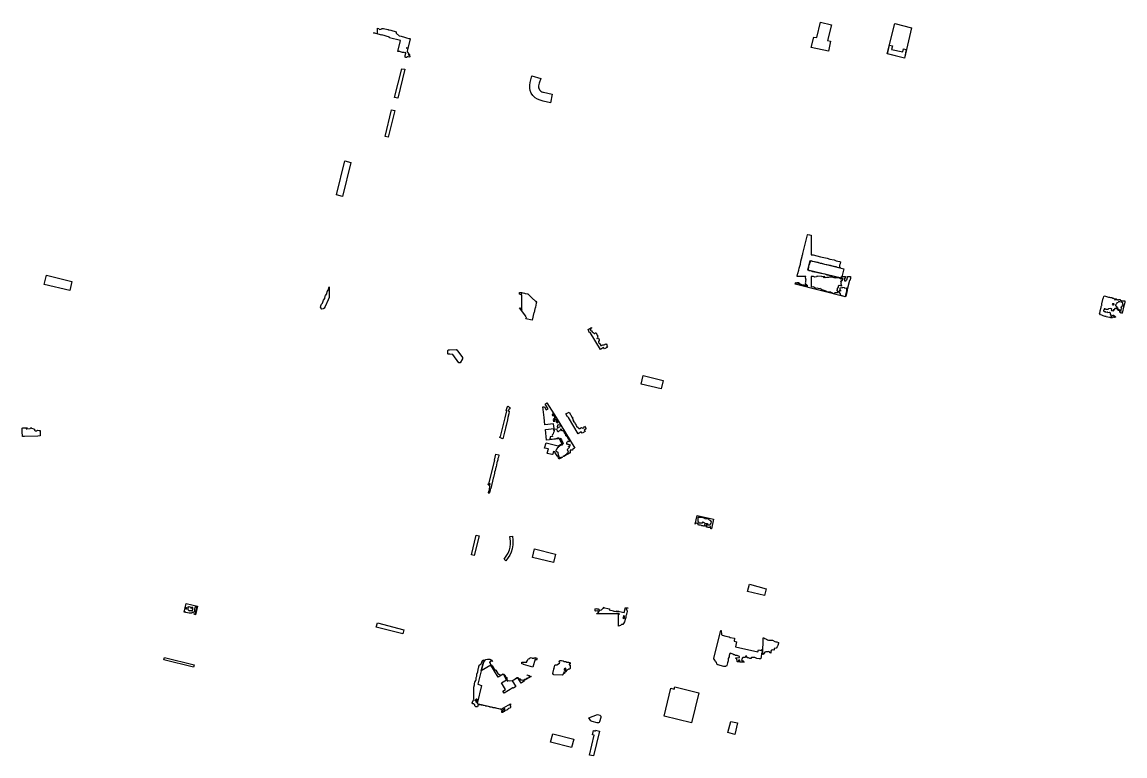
# Model space of a CAD drawing. Header units: metres. Extents: x 208941 to 211073, y 466828 to 469596.
# Drawn here: x 208960 to 210015, y 468164 to 468866 of the extents above; entities that cross this region are included whole.
import ezdxf

# ---------------------------------------------------------------- set-up
doc = ezdxf.new("R2010")
doc.units = ezdxf.units.M
doc.layers.add('DESCRIPTION_ERROR', color=5, linetype='Continuous')
doc.layers.add('EXCESS_ERROR', color=1, linetype='Continuous')

msp = doc.modelspace()

# ---------------------------------------------------------------- linework, layer by layer
at = {"layer": 'DESCRIPTION_ERROR'}
for points in [[(209330.5, 468850.1), (209330.6, 468850.1), (209331, 468850), (209328.3, 468839.3), (209328.2, 468838.1), (209328.5, 468837), (209329.4, 468835.7), (209330.3, 468834.9), (209330.3, 468834.7), (209329.3, 468835), (209329.2, 468834.5), (209329.9, 468834.2), (209330.6, 468833.6), (209330.6, 468832.7), (209329.7, 468832.2), (209329.2, 468832.6), (209328.2, 468832.7), (209327.5, 468832.1), (209326.8, 468832), (209326.2, 468832.3), (209326.2, 468833.4), (209326.3, 468833.8), (209327, 468836), (209326.9, 468836.9), (209325.8, 468836.6), (209325.4, 468836.9), (209323.6, 468836.9), (209322.8, 468837.2), (209321.6, 468837.4), (209321.2, 468837.8), (209320.1, 468837.8), (209319.7, 468837.6), (209319.3, 468837.7), (209321.9, 468848.2), (209311.1, 468850.7), (209311.3, 468851.6), (209303.9, 468853.7), (209303.8, 468853.4), (209296, 468855.5), (209296, 468855.5), (209296.9, 468855.6), (209297.9, 468855.2), (209299.7, 468855.1), (209299.7, 468860.2), (209300.9, 468859.8), (209301.2, 468859.1), (209301.7, 468858.7), (209303.2, 468859.1), (209303.6, 468859.8), (209305.6, 468859.7), (209309.6, 468858.8), (209309.8, 468858.7), (209310.2, 468858.6), (209310.8, 468858.5), (209312.5, 468858.1), (209312.6, 468858), (209314.4, 468857.6), (209315.6, 468857.2), (209317.7, 468856.7), (209317.7, 468856.4), (209317.5, 468855.3), (209320.7, 468852.3), (209320.8, 468852.7), (209322.5, 468852.3), (209323.2, 468852), (209324.7, 468851.7), (209325.5, 468851.5), (209325.7, 468851.3), (209327.6, 468850.9), (209329.8, 468850.3), (209330.5, 468850.1)], [(209327.6, 468840.8), (209327.8, 468840.8), (209328, 468841.3), (209327.6, 468841.4), (209327.6, 468840.8)], [(209711.2, 468662.8), (209711.4, 468662.8), (209712.8, 468662.4), (209712.8, 468662.4), (209713.2, 468662.3), (209714.4, 468662), (209714.4, 468643.3), (209716.4, 468643.3), (209723.5, 468641.3), (209729.9, 468640), (209732.2, 468639.1), (209736.5, 468638.4), (209738.4, 468637.7), (209741.6, 468637.1), (209742.4, 468636.6), (209742.2, 468634.8), (209741.5, 468633.6), (209741.5, 468631.9), (209742.4, 468631.2), (209742.1, 468631), (209739.6, 468631.3), (209738.4, 468631.8), (209735, 468632.4), (209732.9, 468633.2), (209727.5, 468634.2), (209724.8, 468635), (209723.3, 468635.2), (209721.1, 468636), (209715.8, 468637.1), (209714.5, 468637.6), (209714.4, 468637.3), (209713.8, 468637.3), (209713.2, 468636.4), (209713, 468634.8), (209712, 468632.4), (209711.5, 468629), (209712.6, 468628.4), (209714.3, 468628.1), (209715.6, 468627.5), (209719.7, 468626.9), (209723.8, 468625.7), (209727.4, 468625.1), (209729.6, 468624.1), (209736.4, 468622.8), (209736.4, 468622.6), (209737.2, 468622.4), (209737.4, 468622.2), (209738.8, 468622.2), (209740.6, 468621.5), (209740.6, 468621.4), (209738, 468621.5), (209737.1, 468621.1), (209735, 468622.1), (209731.7, 468622.1), (209731, 468621.7), (209729.3, 468621.7), (209728.3, 468621.4), (209728.2, 468621.6), (209727, 468621.5), (209726.5, 468621.8), (209726.5, 468622.1), (209727.4, 468622.3), (209727.2, 468622.7), (209725.1, 468622.4), (209724.7, 468622.7), (209720.4, 468622.9), (209720.3, 468622.7), (209719.6, 468622.7), (209719.4, 468622.3), (209718.1, 468622.1), (209717.3, 468622.2), (209716.7, 468622.7), (209714.4, 468622.7), (209714.4, 468612.7), (209716.9, 468613), (209717.3, 468612.4), (209718.8, 468611.6), (209720, 468611.8), (209722.1, 468611.2), (209723.4, 468611.4), (209723.6, 468610.8), (209724.7, 468610.2), (209728.6, 468609), (209729.4, 468608.4), (209732.8, 468607.9), (209734.3, 468607.1), (209735, 468607), (209735.5, 468606.5), (209736.8, 468606.5), (209737, 468607.2), (209739.8, 468607.3), (209740.1, 468607.6), (209740.1, 468608.5), (209739.4, 468608.9), (209739.2, 468609.6), (209739.8, 468610.4), (209739.7, 468611), (209740.6, 468612.4), (209740.6, 468613.8), (209740.9, 468614.2), (209741.3, 468614.2), (209742.7, 468614), (209743.3, 468613.4), (209743.6, 468613.6), (209743.7, 468614.6), (209743.2, 468615.1), (209743.2, 468616.8), (209743.4, 468617.2), (209742.8, 468617.9), (209742.8, 468618.2), (209743.3, 468618.7), (209744, 468618.7), (209744.4, 468619.1), (209744.8, 468620.6), (209744.3, 468621), (209743.8, 468620.3), (209743.2, 468620.2), (209741.4, 468621.1), (209743.3, 468621.2), (209743.6, 468622.7), (209747.4, 468622.7), (209746.9, 468621), (209746.6, 468620.9), (209746.1, 468620.2), (209746.2, 468618.5), (209747.9, 468618.4), (209748.4, 468619.6), (209748.8, 468619.8), (209749, 468621.1), (209749.2, 468621.4), (209749.1, 468622.7), (209752.2, 468622.7), (209752, 468621.6), (209752, 468620.8), (209751.5, 468618.7), (209751, 468618.9), (209749, 468610.1), (209748.8, 468610), (209748.8, 468609.4), (209748.9, 468609.3), (209747.6, 468603.6), (209747, 468603.7), (209746.9, 468603.2), (209699.1, 468615.4), (209699.2, 468615.7), (209699.5, 468616.1), (209699.8, 468617.2), (209700.2, 468616.3), (209701.3, 468616.9), (209702.6, 468616.8), (209702.9, 468616.2), (209702.5, 468616.1), (209702.4, 468615.7), (209704, 468615.5), (209706, 468614.6), (209707.7, 468614.5), (209708.3, 468614.2), (209709.7, 468614), (209710.1, 468613.8), (209711.4, 468613.8), (209710.6, 468614), (209710.3, 468614.5), (209709.5, 468614.9), (209709.1, 468615.7), (209709.2, 468616.7), (209709, 468617.3), (209709.2, 468617.5), (209709.4, 468618.7), (209709.6, 468619.1), (209709, 468621.2), (209709.2, 468622.7), (209701.1, 468622.7), (209701.5, 468625), (209701.6, 468625.5), (209702.8, 468628.6), (209703, 468630.7), (209704.2, 468634.4), (209704.6, 468637.2), (209705.8, 468641.6), (209705.8, 468642.3), (209706.1, 468643.3), (209706.4, 468644), (209706.4, 468644.7), (209710.9, 468662.5), (209711.2, 468662.8)], [(209702.2, 468616.2), (209702.2, 468616.3), (209701.4, 468616.2), (209702.2, 468616.2)], [(209252.6, 468609.7), (209253.5, 468612.6), (209253.6, 468602.4), (209252.6, 468600.2), (209249.6, 468593.8), (209248.9, 468592.5), (209248.6, 468592.1), (209248.1, 468592.1), (209247.7, 468591.6), (209246.5, 468591.4), (209246, 468591.7), (209246, 468592.7), (209245.2, 468592.9), (209245.6, 468594.7), (209246.3, 468596.1), (209247, 468597), (209248.1, 468599.9), (209249.4, 468601.7), (209249.8, 468603.8), (209250.1, 468604.3), (209251.2, 468606.2), (209251.7, 468608.2), (209251.9, 468608.7), (209252.6, 468609.7)], [(209449.4, 468588.1), (209449.4, 468588.1), (209447.7, 468580.8), (209441.7, 468582.2), (209442.1, 468583.4), (209441.3, 468584.5), (209441.6, 468584.7), (209435.4, 468592.7), (209435.8, 468592.6), (209437.9, 468590.4), (209437.9, 468605.2), (209437.1, 468605.2), (209436.6, 468605.5), (209435.6, 468605.6), (209435.5, 468606.6), (209435.6, 468607.2), (209435.9, 468607.3), (209437.4, 468607.2), (209437.6, 468606.8), (209437.3, 468606.1), (209437.8, 468605.9), (209437.9, 468607.4), (209440.2, 468606.8), (209440.8, 468606.5), (209443.3, 468606), (209443.4, 468605.9), (209447.2, 468602.2), (209447.8, 468601.9), (209450.9, 468598.9), (209451.1, 468598.9), (209451.7, 468598), (209451.6, 468597), (209450.7, 468593.2), (209450.4, 468592.4), (209450.3, 468591.8), (209449.5, 468588.3), (209449.4, 468588.1)], [(209744.5, 468611.8), (209743.8, 468611.9), (209741.8, 468611.5), (209741.8, 468610.3), (209742.5, 468609.6), (209742.6, 468608.6), (209741.5, 468609.1), (209741, 468608.3), (209741, 468607.4), (209741.3, 468607.4), (209742.2, 468605.9), (209742.2, 468605.2), (209742.8, 468604.7), (209746.8, 468603.6), (209747.5, 468604.2), (209747.6, 468605.3), (209748, 468605.6), (209748.1, 468607.8), (209748.5, 468608.3), (209748.7, 468609.4), (209748.6, 468610.8), (209748.2, 468611.5), (209746.7, 468611.3), (209746.4, 468611.9), (209744.8, 468612), (209744.5, 468611.8)], [(209994.5, 468604), (209996, 468603.9), (209997, 468603.6), (209998.8, 468603), (209999.9, 468602.9), (210000.7, 468602.4), (210001.9, 468602.4), (210002.8, 468601.9), (210003.7, 468601.9), (210004.4, 468601.4), (210006.4, 468601.3), (210004.6, 468601), (210004.6, 468600.7), (210005, 468600.5), (210007.2, 468600.6), (210007.3, 468600.4), (210008.3, 468600.2), (210008.8, 468600.5), (210009.8, 468600.5), (210010.1, 468600.4), (210010.1, 468599.9), (210010.9, 468599.6), (210011.3, 468599.3), (210011.8, 468599.3), (210012, 468599.5), (210013.8, 468599.5), (210014.4, 468599.4), (210014.5, 468599.3), (210014.5, 468598.2), (210013.8, 468595.2), (210013.4, 468594.5), (210011.8, 468587.6), (210011.2, 468587.4), (210010.9, 468588), (210010.2, 468587.8), (210009.6, 468588.6), (210009.5, 468590.2), (210008.3, 468590.2), (210008, 468590.5), (210007.3, 468590.8), (210007.3, 468591.1), (210007.4, 468591.4), (210007.8, 468591.4), (210009.5, 468590.6), (210010.8, 468591.1), (210011.3, 468591.6), (210011.4, 468592.3), (210011, 468593.2), (210011.3, 468593.9), (210011.8, 468594.5), (210012.7, 468594.5), (210012.7, 468595.8), (210012.1, 468595.9), (210012.6, 468596.6), (210012.4, 468596.9), (210012.4, 468597.4), (210011.3, 468598.1), (210009.6, 468598.4), (210008.3, 468598.4), (210007.9, 468597.8), (210006.8, 468597.5), (210006.6, 468596.5), (210005.9, 468596), (210005.5, 468595.2), (210005.5, 468594.6), (210006, 468594.2), (210007.1, 468592.6), (210007.9, 468592.3), (210007.8, 468592), (210004.9, 468592), (210004.4, 468591.7), (210004.6, 468591.1), (210004.1, 468590.6), (210003.7, 468590.9), (210003.4, 468590.8), (210003.6, 468589.8), (210002.8, 468589.6), (210002.4, 468589.7), (210001.6, 468590.6), (210001.9, 468591.5), (210001.6, 468591.8), (210000.6, 468592.1), (209998.8, 468591.8), (209998.3, 468591.2), (209996, 468591.2), (209995.6, 468591.8), (209994.5, 468591.8), (209994.6, 468590.6), (209994, 468590.3), (209994, 468589.8), (209994.8, 468589.1), (209995.6, 468589.1), (209996.3, 468588.6), (209997.6, 468588.7), (209998.2, 468588.2), (209999.6, 468588.4), (210000.1, 468588.1), (210000.4, 468587.8), (210000.5, 468586.6), (210001, 468585.8), (210001.1, 468584.5), (210001.7, 468584.5), (210002, 468585), (210003.4, 468585.6), (210003.8, 468585.6), (210004, 468584.6), (210004.7, 468584.6), (210005.6, 468584.2), (210005.5, 468583.6), (210004.4, 468583.3), (210004.1, 468583.7), (210003, 468583.7), (210002.6, 468583), (210001.1, 468583.1), (210000.2, 468583.4), (209999.6, 468583.4), (209996.7, 468584.2), (209996.5, 468584.3), (209995.5, 468584.5), (209993.6, 468584.9), (209992.4, 468585.7), (209991, 468586), (209990.4, 468586.8), (209990.3, 468587.4), (209990.5, 468588.1), (209990.8, 468588.7), (209990.9, 468589.9), (209991.7, 468593.1), (209991.8, 468593.4), (209991.9, 468594), (209992.1, 468594.7), (209992.3, 468595), (209992.5, 468596.4), (209993.8, 468602), (209993.9, 468602.2), (209993.9, 468602.3), (209994.2, 468603.5), (209994.5, 468604)], [(210002.4, 468595.9), (210002.8, 468595.6), (210003.5, 468595.6), (210004.1, 468595.9), (210004.1, 468596.3), (210003.8, 468596.4), (210002.6, 468596.6), (210002.4, 468595.9)], [(210005, 468599.3), (210005, 468599.4), (210004.8, 468599.3), (210005, 468599.3)], [(210010.3, 468589.8), (210010.9, 468589.4), (210010.9, 468590), (210010.4, 468590.2), (210010.3, 468589.8)], [(209504.3, 468573.1), (209503.8, 468573), (209503.3, 468572.3), (209503.4, 468571.4), (209503.8, 468571), (209504.5, 468570.7), (209505.1, 468569.6), (209506.1, 468569), (209506.8, 468568.2), (209507.3, 468568.1), (209508.1, 468568.9), (209508.7, 468568.9), (209509, 468568.7), (209509.2, 468567.8), (209509.6, 468567.5), (209509.6, 468566.8), (209509.9, 468566.6), (209510.3, 468566), (209510, 468565), (209510.4, 468563.8), (209511.1, 468563.5), (209511.7, 468562.2), (209511.8, 468561.4), (209511.1, 468560.5), (209511, 468559.8), (209511.5, 468559.3), (209511.6, 468558.6), (209512, 468558.6), (209512.6, 468558.1), (209513, 468556.6), (209513.8, 468556.6), (209514, 468557), (209514.7, 468557), (209515.3, 468557.4), (209516.5, 468557.3), (209517.1, 468557.6), (209517.4, 468558.1), (209518, 468557.9), (209518.3, 468558.1), (209518.4, 468558.3), (209519.3, 468556.7), (209518.8, 468556.4), (209519.6, 468555), (209516.7, 468553.4), (209515.8, 468554.8), (209512.9, 468552.9), (209503.1, 468569.2), (209502.6, 468568.9), (209501.2, 468571.8), (209504.3, 468573.7), (209504.5, 468573.4), (209504.3, 468573.1)], [(209509.7, 468563.4), (209509.7, 468563.5), (209509.6, 468563.4), (209509.7, 468563.4)], [(209477.4, 468450.5), (209477.4, 468450.7), (209479.1, 468451.7), (209479.8, 468452.5), (209480.8, 468452.9), (209481.5, 468453.8), (209482, 468454.1), (209482.1, 468454.7), (209482.3, 468454.8), (209481.4, 468457), (209481.7, 468457.9), (209482.9, 468459), (209483.5, 468459.2), (209483.5, 468460), (209482.4, 468460.1), (209482.4, 468460.3), (209483, 468460.4), (209483.2, 468460.7), (209484, 468460.6), (209484, 468462), (209483, 468461.6), (209482.3, 468462.1), (209481.4, 468462.1), (209480.9, 468463), (209480.8, 468463.8), (209481.2, 468464.2), (209481.5, 468465), (209481.7, 468465.1), (209482.4, 468465.1), (209482.7, 468464.8), (209483, 468464.8), (209483.4, 468465.2), (209483.3, 468466.1), (209482.1, 468467.4), (209481.5, 468469.3), (209479.8, 468470.3), (209479.9, 468471.2), (209479.6, 468471.5), (209479.4, 468472.3), (209479.1, 468472.3), (209478.7, 468472.7), (209478.7, 468473.3), (209477.8, 468474.4), (209477.5, 468475.3), (209477.3, 468475.3), (209477.2, 468475), (209476.4, 468475.2), (209475.5, 468476.8), (209474.6, 468476.8), (209474.9, 468476.2), (209474.8, 468475.6), (209474, 468475.3), (209473.7, 468474.8), (209473, 468474.7), (209472.4, 468474.1), (209472.1, 468474.2), (209472, 468475.1), (209471.4, 468475.6), (209471.5, 468476), (209471, 468476.5), (209469.1, 468476.4), (209467.7, 468476), (209468.6, 468475.7), (209468.6, 468474.8), (209468.5, 468474), (209467.9, 468473.6), (209467.8, 468472.1), (209467.2, 468471.5), (209466.8, 468470.5), (209467.1, 468469.7), (209465, 468469.3), (209464.8, 468468.7), (209465, 468468.2), (209464.7, 468468), (209464.6, 468467.3), (209464.9, 468467), (209466.6, 468467), (209468.3, 468467.4), (209470.1, 468467.3), (209470.6, 468467.8), (209472.1, 468468.5), (209473, 468468.4), (209473.2, 468468), (209473.1, 468467.8), (209472.5, 468467.6), (209472.4, 468467.5), (209461.5, 468466.2), (209460.4, 468476.4), (209468.6, 468477.4), (209468.2, 468481.8), (209459.8, 468480.8), (209459.1, 468487.7), (209458, 468497.9), (209459.4, 468498.1), (209461.2, 468495.2), (209462.8, 468496.1), (209460.1, 468500.6), (209461.8, 468501.7), (209470.5, 468487.7), (209488.3, 468458.6), (209487.7, 468458.6), (209487.1, 468457.9), (209486.5, 468457.7), (209486.2, 468456.7), (209484.1, 468456.7), (209484, 468453.7), (209484, 468453.7), (209483.8, 468454), (209483.3, 468453.7), (209483, 468453.7), (209482.4, 468453.2), (209480, 468451.8), (209479.2, 468451.4), (209479.2, 468451.3), (209478.6, 468451), (209478.1, 468450.8), (209478.1, 468450.6), (209477.8, 468450.5), (209477.4, 468450.5)], [(209421.2, 468474.2), (209421.2, 468473.9), (209419.6, 468467.4), (209418.3, 468467.6), (209418.4, 468468.2), (209416.8, 468468.6), (209417.1, 468469.7), (209417.4, 468469.7), (209421.8, 468487.6), (209423.4, 468494.1), (209422.9, 468494.4), (209423.8, 468497.4), (209424, 468498.3), (209424.8, 468498.6), (209425.6, 468497.8), (209426.4, 468497.3), (209426.4, 468496.7), (209426.3, 468496.1), (209425.4, 468495.5), (209425.2, 468495), (209424.6, 468494.9), (209424.6, 468494.3), (209425.7, 468493.9), (209425.4, 468491.2), (209424.5, 468487.8), (209424.1, 468485.6), (209422.8, 468480.3), (209422.7, 468480), (209422.5, 468479.1), (209421.5, 468474.9), (209421.2, 468474.2)], [(209466.8, 468490.7), (209467, 468489.8), (209467.3, 468489.6), (209468, 468489.6), (209468.3, 468490.1), (209468, 468490.9), (209467.3, 468491.3), (209466.8, 468490.7)], [(209468.9, 468488.9), (209468.9, 468489.2), (209468.8, 468488.9), (209468.9, 468488.9)], [(209486, 468487.3), (209486.5, 468486.5), (209486.6, 468485.5), (209487.1, 468484.6), (209487.4, 468484.6), (209487, 468484.3), (209488, 468483.5), (209488.7, 468481.7), (209489.8, 468480.6), (209490.2, 468479.4), (209491.9, 468478), (209492.2, 468477.4), (209493.1, 468477.2), (209494.7, 468478.1), (209496.2, 468477.7), (209497.2, 468478.2), (209497.7, 468479.5), (209499.4, 468476.9), (209497.5, 468475.8), (209498.3, 468474.4), (209495.5, 468472.8), (209494.6, 468474.2), (209491.6, 468472.3), (209482.5, 468487.7), (209481.9, 468488.6), (209481.3, 468488.3), (209479.9, 468491.2), (209482.9, 468493), (209485.9, 468487.8), (209486.4, 468488.1), (209486, 468487.3)], [(209468.9, 468487.8), (209469, 468487.1), (209468.6, 468487), (209468.3, 468486.4), (209467.7, 468486.1), (209467.9, 468485.4), (209467.8, 468484.4), (209468.3, 468484.4), (209468.3, 468484.2), (209469.2, 468484.4), (209469.1, 468484.9), (209468.8, 468485.2), (209468.8, 468485.6), (209469.5, 468485.5), (209469.8, 468486), (209469.2, 468486.8), (209469.8, 468486.7), (209470, 468487.4), (209469.6, 468487.8), (209469.5, 468488.4), (209469.1, 468488.5), (209468.9, 468487.8)], [(209470.6, 468484.6), (209470.3, 468484), (209471.2, 468483), (209472.2, 468482.8), (209472.4, 468483.5), (209471.5, 468484.6), (209471.3, 468485.4), (209471, 468485.4), (209470.9, 468486), (209470.6, 468486.1), (209470.6, 468484.6)], [(209471.9, 468480.4), (209471.6, 468478.8), (209472, 468478.6), (209471.8, 468477.7), (209472.1, 468477.5), (209472.6, 468478.6), (209474.2, 468478.8), (209474.4, 468479.6), (209474.6, 468479.8), (209474.6, 468480.4), (209473.1, 468480.8), (209471.9, 468480.4)], [(208960.4, 468469.7), (208960.2, 468470.3), (208959.8, 468473.9), (208960, 468477.5), (208960.6, 468477.8), (208964.8, 468478), (208963.7, 468477.6), (208963.7, 468477), (208964.5, 468476.9), (208967.5, 468477.4), (208968, 468477.5), (208968.1, 468478), (208969.1, 468478), (208968.8, 468477.5), (208971, 468477), (208971.2, 468476.6), (208971.7, 468476.5), (208971.7, 468475.7), (208972.8, 468475.2), (208973.5, 468475.2), (208974.5, 468475.6), (208976.3, 468475.3), (208977.1, 468475.4), (208977.1, 468470.2), (208974.9, 468470.1), (208962.1, 468469.6), (208960.4, 468469.7)], [(209462.1, 468453.6), (209463.2, 468457.7), (209459.5, 468458.6), (209460.9, 468463.7), (209472.6, 468460.8), (209474.6, 468462), (209474.8, 468462), (209474.8, 468462.1), (209476.5, 468463.1), (209474.9, 468465.6), (209474.9, 468466.1), (209474.4, 468466.4), (209473.9, 468467.3), (209473.9, 468467.3), (209474.8, 468468), (209474.9, 468467.3), (209475.1, 468467.3), (209475.8, 468466.3), (209477.2, 468463.1), (209477, 468462.5), (209476.6, 468462.2), (209476.1, 468461.5), (209475, 468461.2), (209473.4, 468460), (209472.2, 468459.7), (209472.5, 468459.4), (209472.4, 468459), (209471.6, 468458.8), (209471.6, 468458.3), (209470.9, 468457.6), (209470.9, 468456.8), (209470.2, 468456.5), (209470.2, 468455.9), (209470.8, 468455.3), (209471.2, 468455), (209471.9, 468455), (209472.1, 468454.7), (209472.4, 468451.9), (209473, 468451.2), (209473.3, 468450.1), (209474.2, 468449.6), (209474, 468449.2), (209474.3, 468449), (209474.8, 468449.6), (209475.5, 468449.9), (209476.4, 468449.9), (209476.4, 468449.7), (209473.9, 468448.2), (209473.6, 468448.2), (209472.7, 468449.2), (209472.1, 468450.4), (209471.9, 468450.5), (209471.5, 468451.2), (209471.5, 468451.2), (209471.5, 468451.2), (209469.8, 468454.1), (209469.8, 468454.4), (209469.5, 468454.8), (209469.4, 468454.8), (209469.3, 468455), (209467.9, 468455.3), (209467.8, 468454.6), (209467.7, 468454.4), (209467.3, 468452.9), (209466.8, 468452.4), (209466.6, 468452.3), (209462.2, 468453.4), (209462.1, 468453.6)], [(209407.2, 468417.5), (209407, 468415.8), (209406.7, 468415.8), (209406.5, 468415.2), (209406, 468415.7), (209406.1, 468417.5), (209406.8, 468418.8), (209406.8, 468420), (209407.3, 468421.1), (209407.3, 468422), (209407.1, 468422.4), (209406.4, 468422.6), (209406.4, 468423.6), (209405.7, 468423.5), (209405.9, 468424.6), (209406.3, 468424.5), (209411.9, 468446.9), (209411.6, 468447), (209413, 468452.8), (209413, 468452.8), (209415.8, 468452.2), (209415.8, 468451.8), (209415.3, 468449.8), (209414.9, 468448.6), (209414.7, 468447.2), (209414.2, 468445.3), (209414, 468444.8), (209414, 468444.5), (209413.1, 468440.6), (209413, 468440.3), (209413, 468440.2), (209412.2, 468437.1), (209411.6, 468435.5), (209411.6, 468434.5), (209410.6, 468430.5), (209410.4, 468430), (209410.4, 468429.9), (209408, 468419.9), (209407.6, 468419.3), (209407.6, 468418.2), (209407.5, 468418), (209407.2, 468417.5)], [(209406.5, 468424.2), (209406.5, 468423.7), (209406.8, 468423.5), (209407.6, 468423.6), (209407.4, 468424.3), (209406.8, 468424.6), (209406.5, 468424.2)], [(209618.4, 468381.6), (209618.2, 468383.5), (209617.9, 468383.5), (209617.7, 468382.9), (209617.2, 468382.6), (209616.1, 468382.7), (209615.8, 468383), (209614.6, 468383), (209614, 468383.3), (209614, 468383.5), (209614.6, 468383.9), (209613.8, 468384.7), (209614.7, 468385.2), (209614.7, 468385.7), (209614.3, 468386.2), (209612.9, 468385.9), (209612.5, 468385.3), (209612.6, 468384), (209611.7, 468383.9), (209611.3, 468384.1), (209610, 468384.2), (209609.5, 468384.7), (209608.6, 468385), (209607.5, 468384.8), (209606.4, 468385.2), (209606.3, 468385.4), (209606.6, 468385.9), (209606.2, 468386), (209606, 468386.4), (209605.3, 468386.8), (209605.3, 468387), (209604.2, 468386.4), (209603.8, 468386.4), (209603.6, 468385.9), (209603.4, 468385.7), (209605.6, 468394.2), (209621.1, 468390.5), (209619.1, 468381.3), (209618.5, 468381.5), (209618.4, 468381.6)], [(209606, 468388.7), (209606.8, 468388.2), (209606.6, 468387.6), (209607.1, 468387.1), (209609.6, 468387), (209610.4, 468387.2), (209611.1, 468388.1), (209611.3, 468387.6), (209612.4, 468387.2), (209612.9, 468386.6), (209615.3, 468386.4), (209615.4, 468386), (209615, 468385.3), (209615.6, 468385.1), (209617.6, 468385.2), (209618.2, 468385.7), (209618.9, 468386.9), (209619, 468388), (209618.6, 468389), (209617.3, 468389.5), (209616.2, 468390.5), (209613.1, 468390.8), (209612, 468391.6), (209610.1, 468392.3), (209606.2, 468392.3), (209606, 468388.7)], [(209115.7, 468301.9), (209115.4, 468301.9), (209115.4, 468301.7), (209114.9, 468301.8), (209116.9, 468309.9), (209127.6, 468307.3), (209125.6, 468299.2), (209125.2, 468299.3), (209125.2, 468299.8), (209124.1, 468300.1), (209125.7, 468300.2), (209126.9, 468305.6), (209126.8, 468306.6), (209125.8, 468307.3), (209125.3, 468307.2), (209125.2, 468305.4), (209124.7, 468304.7), (209124.8, 468302.6), (209123.4, 468301.1), (209122.6, 468301.3), (209122, 468300.6), (209119.8, 468300.6), (209116.5, 468301.4), (209115.7, 468301.9)], [(209116.6, 468304.8), (209117, 468304.9), (209117.3, 468305.5), (209117.2, 468305.9), (209116.6, 468305.8), (209116.6, 468304.8)], [(209119.6, 468306.6), (209118.7, 468306.7), (209118.5, 468306.5), (209118.4, 468304.3), (209118.6, 468303.8), (209119.7, 468303.1), (209120.3, 468303.4), (209121.4, 468303.4), (209122, 468303.7), (209122.3, 468303.1), (209122.9, 468303.1), (209123, 468304.4), (209123.3, 468304.6), (209123, 468306.1), (209122.1, 468306.2), (209122, 468305.2), (209121.5, 468305.2), (209121.4, 468306.2), (209119.8, 468306.8), (209119.6, 468306.6)], [(209534.3, 468290), (209533.1, 468289.9), (209532, 468289), (209530.1, 468288.4), (209530.1, 468299.9), (209530.7, 468299.8), (209531.2, 468300.1), (209509.2, 468300.1), (209509.6, 468300.5), (209510.6, 468300.8), (209511.8, 468302.4), (209511.6, 468302.6), (209510.5, 468302.6), (209509.9, 468303), (209508.6, 468302.8), (209507.9, 468303.1), (209508, 468304.8), (209508.6, 468305.2), (209509.6, 468304.9), (209510.9, 468305), (209511.5, 468304.7), (209511.5, 468304.1), (209511.8, 468303.6), (209512.8, 468303.5), (209513.8, 468303.8), (209515.1, 468305.3), (209516.4, 468305.8), (209515.5, 468306.3), (209521.5, 468304.8), (209521.4, 468303.8), (209525.4, 468302.9), (209525.3, 468302.9), (209525.4, 468302.6), (209526.5, 468302.6), (209528.2, 468302.3), (209528.4, 468303.1), (209535.7, 468301.3), (209537, 468306.3), (209539.6, 468305.8), (209539.2, 468305.5), (209538, 468305.5), (209537.6, 468305.3), (209538.4, 468302.6), (209538.2, 468300.7), (209538, 468300.1), (209537.8, 468300.1), (209537.8, 468299.3), (209537.3, 468298.1), (209537.2, 468296.5), (209536.9, 468295.5), (209535.9, 468292.3), (209534.9, 468290.8), (209534.3, 468290)], [(209530.1, 468301.9), (209530.1, 468302.5), (209528.6, 468302.3), (209530.1, 468301.9)], [(209534.9, 468298.1), (209535, 468297.4), (209534.6, 468297), (209534.5, 468296.4), (209535.2, 468295.4), (209535.8, 468296.4), (209535.8, 468297.5), (209535.7, 468298.2), (209535.1, 468298.3), (209534.9, 468298.1)], [(209622.7, 468255.6), (209621.5, 468257), (209621.5, 468257.8), (209628.2, 468284.2), (209628.4, 468284.2), (209628.5, 468283.9), (209628.6, 468280.6), (209628.7, 468280.2), (209629.4, 468279.7), (209632.8, 468278.6), (209635.9, 468278), (209636.9, 468277.6), (209641.3, 468276.8), (209641.3, 468276.8), (209640.7, 468274.1), (209643.2, 468273.3), (209642.1, 468268.7), (209663.4, 468263.7), (209664, 468265.7), (209666.6, 468264.9), (209666.9, 468265.9), (209667.2, 468266), (209667.7, 468265.1), (209667.7, 468263.5), (209667.1, 468262.3), (209666.6, 468259), (209666.2, 468257.3), (209665.9, 468257), (209664.6, 468257), (209662.6, 468257.4), (209660.6, 468258.2), (209658, 468258.4), (209657.4, 468258.2), (209656.7, 468257.4), (209655.8, 468257.3), (209654.6, 468257.9), (209653.4, 468258.1), (209652.8, 468259.7), (209651.6, 468259.7), (209651.6, 468258.8), (209650.9, 468258.4), (209649.8, 468258.5), (209649.2, 468258.2), (209648.6, 468257.6), (209648.8, 468257.2), (209647.7, 468256.3), (209648.2, 468255.5), (209648.9, 468255.4), (209649.5, 468254.6), (209650.2, 468254.4), (209650.4, 468254), (209646.4, 468254), (209646.1, 468254.3), (209646.1, 468255.5), (209645.6, 468256), (209645, 468255.8), (209644.9, 468255.6), (209644.9, 468255.1), (209645.3, 468254.6), (209644.9, 468254.3), (209644, 468254.3), (209643.6, 468254.6), (209643.8, 468255.7), (209643.5, 468256.2), (209643.5, 468256.9), (209643.1, 468257.4), (209642.5, 468257.5), (209642.5, 468258.1), (209645.4, 468258.2), (209645.9, 468258.5), (209646, 468259.2), (209643.6, 468260.2), (209642.2, 468260.3), (209641.4, 468260.9), (209640.6, 468261), (209639.6, 468261.6), (209637.2, 468262.4), (209636.8, 468262.1), (209636.2, 468260.3), (209636, 468259.1), (209635.2, 468257.5), (209635, 468255), (209634.4, 468253.4), (209633.9, 468250.8), (209633.5, 468250.2), (209632.9, 468250.2), (209632.6, 468249.8), (209631.1, 468249.8), (209625.2, 468251.2), (209624.4, 468252.1), (209623.8, 468253.9), (209623, 468254.1), (209622.9, 468254.2), (209622.7, 468255.6)], [(209682, 468268.4), (209681, 468267.2), (209679.6, 468267.1), (209679.2, 468266.8), (209679.1, 468265.7), (209678.8, 468265.3), (209677.1, 468265.6), (209676.6, 468265.3), (209675.9, 468264.5), (209675.8, 468264), (209676, 468263.3), (209675.9, 468262.4), (209675.4, 468262.8), (209674.9, 468262.8), (209674.8, 468263.5), (209674.3, 468263.6), (209674, 468264.1), (209673, 468263.8), (209671, 468263.9), (209670.1, 468263.3), (209668.7, 468261.2), (209668.3, 468261.5), (209668.4, 468277.1), (209669.2, 468277.1), (209670, 468276.4), (209671.6, 468276), (209672.6, 468275.2), (209673.6, 468274.8), (209677.4, 468274.8), (209679.7, 468273.8), (209680.6, 468273.2), (209681.5, 468273.2), (209683.1, 468272.6), (209683.1, 468271.9), (209682.6, 468269.7), (209682, 468268.4)], [(209403.5, 468256.3), (209404.8, 468256.9), (209407.1, 468256.8), (209409, 468255.8), (209409.8, 468254.6), (209409.4, 468254.9), (209407.8, 468254.9), (209407.6, 468254.3), (209407.2, 468254.2), (209407.7, 468253.9), (209406.8, 468253.9), (209406.7, 468253.1), (209407.6, 468253), (209407.9, 468251.5), (209409.2, 468251), (209409.2, 468250.8), (209410, 468250.2), (209411.4, 468247.3), (209412.8, 468246.2), (209414.9, 468243.2), (209415.7, 468242.4), (209416.4, 468242), (209416.9, 468241.3), (209417.3, 468241.3), (209418.1, 468241.9), (209419.9, 468242.4), (209420, 468242.4), (209415, 468239.5), (209408.1, 468251), (209398.9, 468245.5), (209401.2, 468253.9), (209401.9, 468255.1), (209402.6, 468256.1), (209402.7, 468256.2), (209403.5, 468256.3)], [(209439.4, 468252), (209437.9, 468252.4), (209437.9, 468254), (209442.6, 468254), (209442.6, 468254.6), (209443.3, 468255.5), (209443.4, 468256.3), (209444.2, 468257.2), (209445.4, 468257.5), (209445.8, 468258.4), (209447.3, 468258.1), (209447.6, 468257.8), (209449.3, 468257.8), (209449.4, 468258), (209450.3, 468258), (209450.3, 468258.2), (209452.1, 468257.7), (209452, 468256.5), (209451.8, 468255.8), (209450.4, 468256.9), (209448.3, 468249.2), (209439.4, 468251.8), (209439.4, 468252)], [(209400.6, 468255.4), (209400.7, 468255.7), (209401.8, 468256), (209402.4, 468255.9), (209401, 468253.9), (209398.8, 468245.5), (209395.7, 468232.7), (209399.1, 468231.7), (209395, 468214.3), (209417.9, 468209.1), (209426.8, 468214.1), (209426.8, 468214.1), (209426.9, 468214), (209426.9, 468212.9), (209426.4, 468212.5), (209426.8, 468211.7), (209426.8, 468210.6), (209426.4, 468210), (209425.1, 468209.5), (209424.8, 468209), (209423.6, 468208.4), (209423.4, 468208.1), (209421.4, 468207.7), (209421, 468206.8), (209419.4, 468205.6), (209418.7, 468205.6), (209418.5, 468205.8), (209418.5, 468206.9), (209419, 468207.4), (209419.7, 468207.4), (209419.9, 468208), (209418.2, 468208), (209418.2, 468208.7), (209417.8, 468208.9), (209414.2, 468209.5), (209412.4, 468210.1), (209410.4, 468210.2), (209408.8, 468211), (209407.6, 468211), (209405.8, 468211.6), (209403.4, 468211.8), (209403.1, 468212), (209400.8, 468212.6), (209396.6, 468213.2), (209395.8, 468212.9), (209395.8, 468211.8), (209395.4, 468211.3), (209394.1, 468211.1), (209393.8, 468211.2), (209392.9, 468212), (209392.8, 468213), (209391.8, 468213.6), (209391.8, 468214.1), (209391.5, 468214), (209390.8, 468214.2), (209390.2, 468214.9), (209391.4, 468217.9), (209391.8, 468218.3), (209392, 468229.9), (209392.6, 468232.2), (209392.6, 468233.5), (209392.9, 468234.8), (209393.8, 468236.2), (209394, 468237), (209394.1, 468239.3), (209394.6, 468240.6), (209394.8, 468242.4), (209395.7, 468244.7), (209395.9, 468247), (209396.3, 468248.4), (209396.6, 468249.2), (209396.8, 468250.2), (209397.5, 468251.2), (209398.8, 468251.9), (209398.9, 468252.5), (209399.3, 468252.8), (209399.4, 468253.8), (209399.6, 468253.9), (209399.4, 468254), (209399.5, 468254.3), (209399.7, 468254.6), (209400.6, 468255.4)], [(209484, 468252.4), (209483.6, 468252.4), (209483, 468251.9), (209483, 468251.4), (209483.6, 468251), (209484, 468251.3), (209484, 468247.8), (209483.4, 468247.3), (209482.3, 468247.3), (209482.1, 468247), (209481.5, 468246.7), (209481, 468246.1), (209480.8, 468246.1), (209479.9, 468244.4), (209479, 468244.3), (209478.5, 468244), (209478.2, 468244.3), (209477.8, 468244.3), (209477.6, 468244.1), (209478.1, 468244), (209478.5, 468243.2), (209478, 468243.2), (209477.2, 468242.8), (209477, 468241.9), (209476.5, 468241.4), (209468.5, 468241.8), (209467.9, 468242), (209467.3, 468243.1), (209469.2, 468250.9), (209469.2, 468250.9), (209470.1, 468251.2), (209470.2, 468251.4), (209471.2, 468251.2), (209473.8, 468252.8), (209474.2, 468254), (209473.6, 468254.2), (209473.7, 468255), (209474, 468255.6), (209475.7, 468255.4), (209477.4, 468255), (209478.4, 468254.6), (209479.5, 468254.5), (209479.7, 468254.5), (209480.9, 468254), (209481.5, 468254), (209482.7, 468253.8), (209482.8, 468253.7), (209483.8, 468253.5), (209484, 468253.4), (209484, 468252.4)], [(209468.5, 468247.4), (209468.5, 468247.7), (209468.4, 468247.4), (209468.5, 468247.4)], [(209478.4, 468247.1), (209478.4, 468246.5), (209478.8, 468245.8), (209479.6, 468246), (209479.9, 468246.6), (209479.9, 468247.7), (209479.4, 468248), (209478.4, 468247.1)], [(209420.4, 468242.4), (209421, 468242), (209421.8, 468241), (209422.2, 468239.9), (209423.3, 468239.2), (209423.3, 468237.8), (209423.9, 468236.6), (209423.8, 468235.6), (209425.1, 468236.2), (209425.8, 468236), (209428.7, 468236.4), (209430.2, 468237.1), (209431.7, 468238.4), (209433.2, 468239.3), (209434.1, 468239.2), (209434.8, 468238.2), (209435.8, 468237.8), (209436.4, 468237.1), (209437.7, 468237), (209438.6, 468236.6), (209439.5, 468236.8), (209440.6, 468237.6), (209442, 468238.1), (209442.6, 468238.7), (209444.5, 468239.3), (209445.1, 468239.8), (209445.1, 468240.8), (209442.8, 468241.6), (209442.5, 468241.8), (209446.7, 468240.3), (209440, 468236.4), (209440.3, 468236), (209437, 468233.9), (209433.8, 468239), (209428.6, 468235.9), (209432, 468230.5), (209429.7, 468228.9), (209429.3, 468229.4), (209420.8, 468224.3), (209419.7, 468226.1), (209422.1, 468227.6), (209418.2, 468234), (209423.2, 468237), (209420.1, 468242.4), (209420.4, 468242.4)], [(209392.7, 468217.3), (209392.9, 468217), (209393.3, 468217.2), (209393.3, 468217.6), (209393, 468217.7), (209392.7, 468217.3)], [(209393.6, 468217.9), (209393.6, 468217.4), (209394.1, 468216.8), (209393.8, 468215.9), (209394.5, 468215.3), (209395.1, 468216.5), (209395.2, 468218.2), (209394.7, 468218.6), (209394.1, 468218.6), (209393.6, 468217.9)], [(209420.4, 468209), (209420.2, 468208.6), (209420.8, 468208.6), (209421, 468208.9), (209421.5, 468209), (209421.6, 468209.3), (209421.4, 468209.5), (209420.4, 468209)]]:
    msp.add_lwpolyline(points, close=True, dxfattribs=at)
at = {"layer": 'EXCESS_ERROR'}
for points in [[(209716.9, 468851.6), (209719.8, 468851), (209723.4, 468865.9), (209733.9, 468863.3), (209730.1, 468848.2), (209733.1, 468847.5), (209731, 468837.9), (209714.5, 468841.7), (209716.9, 468851.6)], [(209787.2, 468835.4), (209794.4, 468864.5), (209810.3, 468860.4), (209803.7, 468831.4), (209787.2, 468835.4)], [(209792.3, 468843.1), (209791.4, 468839.8), (209802.1, 468837.3), (209802.7, 468840.3), (209805.4, 468839.6), (209803.6, 468831.5), (209787.3, 468835.5), (209789.4, 468843.9), (209792.3, 468843.1)], [(209325.9, 468820.7), (209319.1, 468793), (209316, 468793.7), (209322.9, 468821.3), (209325.9, 468820.7)], [(209454.5, 468807.4), (209453.8, 468804.8), (209453.7, 468804), (209453.8, 468803.1), (209454.2, 468802), (209454.8, 468801), (209455.8, 468799.9), (209456.8, 468799.3), (209457.8, 468798.9), (209458.5, 468798.8), (209466.9, 468796.8), (209465.1, 468788.8), (209458.2, 468790.3), (209455.4, 468791.1), (209452.7, 468792.1), (209450.6, 468793.5), (209448.4, 468795.7), (209446.8, 468797.9), (209445.9, 468800.4), (209445.4, 468802.7), (209445.3, 468804.6), (209445.4, 468805.7), (209445.9, 468808), (209447.4, 468814.4), (209455.8, 468812), (209454.5, 468807.4)], [(209316.3, 468781.2), (209310, 468755.9), (209307, 468756.6), (209313.2, 468782), (209316.3, 468781.2)], [(209260.6, 468700.8), (209268.4, 468733.1), (209274.2, 468731.6), (209266.3, 468699.1), (209260.6, 468700.8)], [(209711.2, 468628.7), (209713.5, 468638), (209745.6, 468630.1), (209743.4, 468621), (209711.2, 468628.7)], [(209005.5, 468609.3), (208980.9, 468614.9), (208983.2, 468624), (209007.5, 468617.9), (209005.5, 468609.3)], [(209367.4, 468548.4), (209367.1, 468548.6), (209366.9, 468548.9), (209367.1, 468551.8), (209367.3, 468552.2), (209367.6, 468552.4), (209368.7, 468552.5), (209374.9, 468552.8), (209375.4, 468552.6), (209375.7, 468552.4), (209381, 468545.1), (209381.1, 468544.7), (209381.1, 468544.1), (209381, 468543.8), (209378.7, 468540.2), (209378.5, 468540.1), (209377.4, 468540.1), (209371.9, 468548), (209368.8, 468548.3), (209367.4, 468548.4)], [(209553.9, 468528), (209572.9, 468523.3), (209571, 468515.1), (209551.8, 468519.8), (209553.9, 468528)], [(209389.5, 468356.6), (209394, 468375.4), (209397, 468374.7), (209392.2, 468356), (209389.5, 468356.6)], [(209420.8, 468352.5), (209422.3, 468354.4), (209424.6, 468358.1), (209425.9, 468361.4), (209426.5, 468363.8), (209426.9, 468367), (209426.9, 468369.6), (209426.4, 468374), (209428.7, 468374.3), (209429.3, 468370.4), (209429.3, 468366.2), (209428.6, 468362.2), (209427.6, 468359), (209426.2, 468356.1), (209424.7, 468353.8), (209422.5, 468350.9), (209420.8, 468352.5)], [(209447.9, 468353.8), (209449.8, 468362.3), (209470, 468357.1), (209467.9, 468349.1), (209447.9, 468353.8)], [(209655.6, 468328.3), (209671.3, 468324.1), (209669.7, 468317.5), (209653.7, 468321.3), (209655.6, 468328.3)], [(209324, 468280.9), (209298.6, 468287.3), (209299.9, 468291.4), (209325, 468284.9), (209324, 468280.9)], [(209123.8, 468249.2), (209095.5, 468256), (209096, 468258.2), (209124.3, 468251.2), (209123.8, 468249.2)], [(209573.9, 468202.1), (209580.4, 468228.9), (209583.6, 468228.1), (209584.2, 468230.3), (209607.1, 468224.6), (209600, 468195.8), (209573.9, 468202.1)], [(209510, 468204), (209512.3, 468203.3), (209513, 468202.7), (209513.2, 468202.1), (209513.3, 468201.6), (209513.2, 468201), (209512.1, 468196.7), (209511.6, 468196.3), (209511.1, 468196), (209510.5, 468195.8), (209509.9, 468195.8), (209505, 468197.1), (209504.3, 468197.4), (209503.8, 468197.8), (209501.7, 468200.8), (209510, 468204)], [(209637.5, 468197.3), (209643.9, 468195.8), (209641.5, 468184.7), (209634.8, 468186.5), (209637.5, 468197.3)], [(209465.2, 468177.3), (209467.4, 468185.4), (209487.4, 468180.4), (209485.3, 468172.3), (209465.2, 468177.3)], [(209506.4, 468188.4), (209507.9, 468188), (209508.2, 468188.8), (209511.9, 468188), (209506.3, 468164.2), (209502.4, 468165.1), (209507.1, 468184.1), (209505.5, 468184.5), (209506.4, 468188.4)]]:
    msp.add_lwpolyline(points, close=True, dxfattribs=at)

doc.saveas('drawing.dxf')
